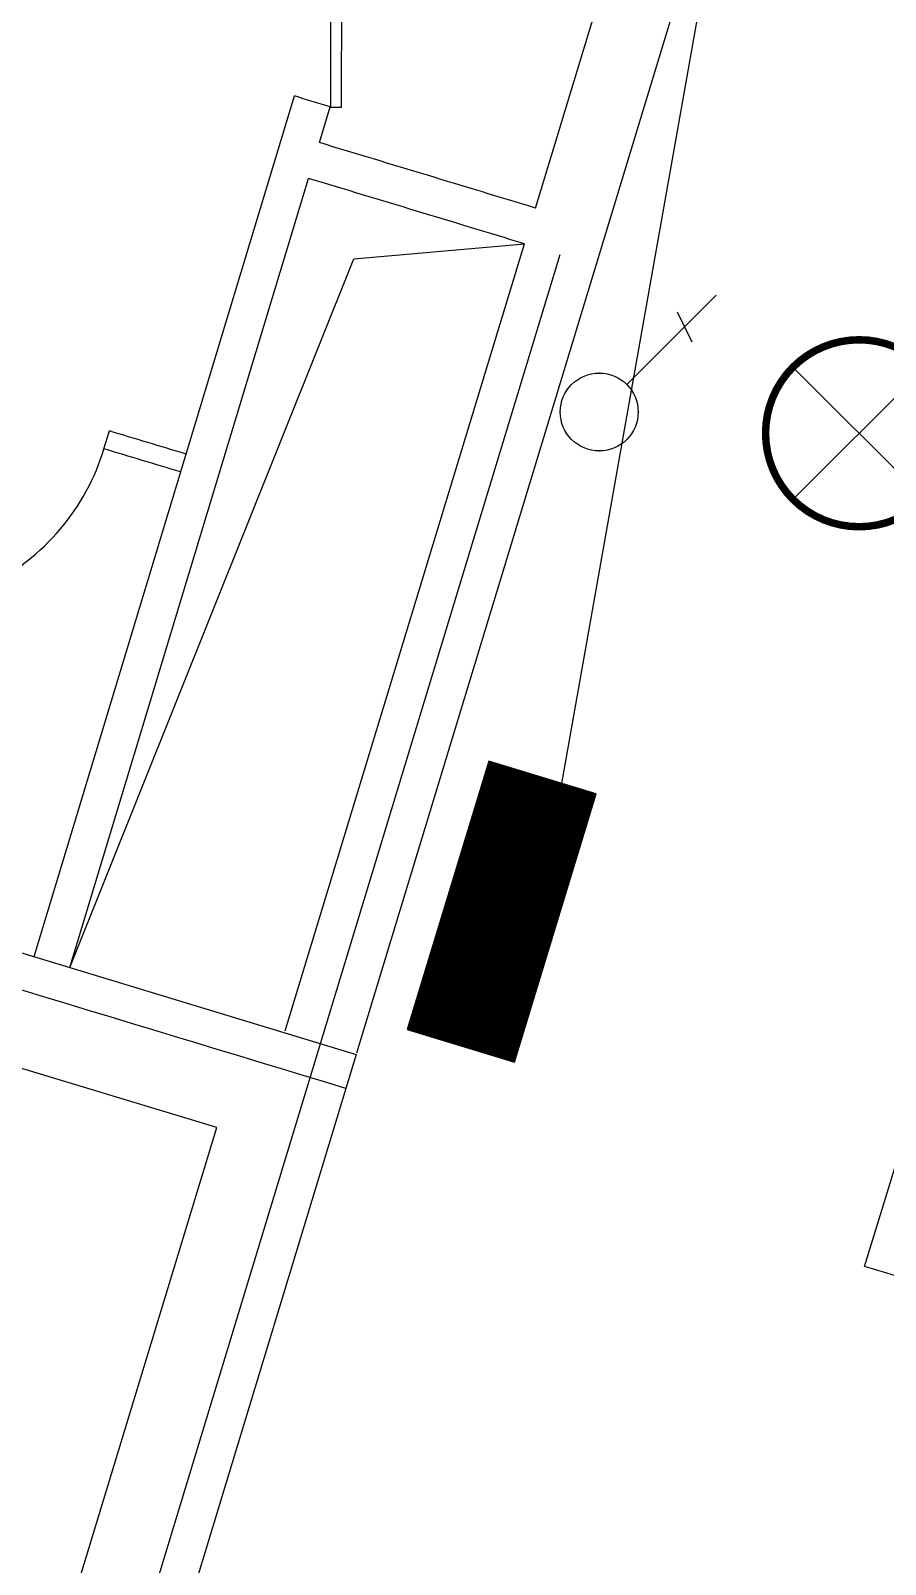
# Model space of a CAD drawing. Extents: x 24221263 to 48466785, y 43033036 to 86624613.
# Drawn here: x 24307524 to 24309808, y 43210719 to 43214820 of the extents above; entities that cross this region are included whole.
import ezdxf

# ---------------------------------------------------------------- set-up
doc = ezdxf.new("R2010")
doc.units = 0
doc.header["$MEASUREMENT"] = 0
doc.layers.get('0').update_dxf_attribs({"linetype": 'CONTINUOUS'})
for name, color, linetype in [('AC-W', 7, 'CONTINUOUS'), ('EQUIP', 3, 'CONTINUOUS'), ('楼控', 1, 'CONTINUOUS'), ('设备-照明', 3, 'CONTINUOUS')]:
    doc.layers.add(name, color=color, linetype=linetype)
doc.styles.add('IDQSTYLE', font='simplex.shx', dxfattribs={"width": 0.7, "bigfont": 'hzfs1.shx'})

# ---------------------------------------------------------------- blocks, each defined once
blk = doc.blocks.new('*X69')
at = {"color": 0}
for p, q in [((-250, 32.8), (-82.8, 200)), ((-250, 68.2), (-118.2, 200)), ((-250, 103.6), (-153.6, 200)), ((-250, 138.9), (-188.9, 200)), ((-250, 174.3), (-224.3, 200)), ((-247.5, 0), (-47.5, 200)), ((-212.1, 0), (-12.1, 200)), ((-176.8, 0), (23.2, 200)), ((-141.4, 0), (58.6, 200)), ((-106.1, 0), (93.9, 200)), ((-70.7, 0), (129.3, 200)), ((-35.4, 0), (164.6, 200)), ((0, 0), (200, 200)), ((35.4, 0), (235.4, 200)), ((70.7, 0), (250, 179.3)), ((106.1, 0), (250, 143.9)), ((141.4, 0), (250, 108.6)), ((176.8, 0), (250, 73.2)), ((212.1, 0), (250, 37.9)), ((247.5, 0), (250, 2.5))]:
    blk.add_line(p, q, dxfattribs=at)
blk = doc.blocks.new('_LINKPT1')
blk.add_line((0, 0), (0, 0))
blk = doc.blocks.new('M_Z3')
for p, q in [((-0.75, 0.6), (-0.75, 0)), ((0.75, 0.6), (-0.75, 0.6)), ((0.75, 0), (0.75, 0.6)), ((-0.75, 0), (0.75, 0))]:
    blk.add_line(p, q)
at = {"const_width": 0.6}
blk.add_lwpolyline([(-0.75, 0.3), (0.75, 0.3)], dxfattribs=at)
at = {"xscale": 0.003, "yscale": 0.003, "zscale": 0.003}
blk.add_blockref('*X69', (0, 0), dxfattribs=at)
for p in [(0, 0.6), (-0.75, 0.3), (0.75, 0.3), (0, 0)]:
    blk.add_blockref('_LINKPT1', p)
at = {"width": 0.8, "flags": 9}
blk.add_attdef('A', (0, 0), '', height=0.00003, dxfattribs=at)
blk = doc.blocks.new('HC001494')
at = {"color": 0, "linetype": 'Continuous'}
for p, q in [((-1.768, 1.768), (1.768, -1.768)), ((1.768, 1.768), (-1.768, -1.768))]:
    blk.add_line(p, q, dxfattribs=at)
at = {"color": 0, "linetype": 'Continuous', "const_width": 0.2}
blk.add_lwpolyline([(1.768, -1.768, 0.198912), (2.5, 0, 0.198912), (1.768, 1.768, 0.198912), (0, 2.5, 0.198912), (-1.768, 1.768, 0.198912), (-2.5, 0, 0.198912), (-1.768, -1.768, 0.198912), (0, -2.5, 0.198912)], format="xyb", close=True, dxfattribs=at)
at = {"color": 0, "style": 'IDQSTYLE', "width": 0.7}
blk.add_attdef('PSFHATT', (4.5, -2.5), '', height=2.5, dxfattribs=at)
blk = doc.blocks.new('HC002297100793')
at = {"color": 0}
for p, q in [((0.737, 1.778), (3.125, 4.167)), ((2.086, 3.722), (2.474, 2.922))]:
    blk.add_line(p, q, dxfattribs=at)
blk.add_circle((0, 1.042), 1.042, dxfattribs=at)
for p in [(0, 2.083), (-1.042, 1.042), (1.042, 1.042), (0, 0)]:
    blk.add_point(p, dxfattribs=at)
at = {"color": 0, "width": 0.7}
blk.add_attdef('PSFHATT', (3.145, 0), '', height=0.025, dxfattribs=at)

msp = doc.modelspace()

# ---------------------------------------------------------------- linework, layer by layer
at = {"layer": 'AC-W', "color": 7}
for p, q in [((24308872.56648, 43214346.01378), (24309483.11403, 43216355.32629)), ((24308872.56648, 43214346.01378), (24309483.11403, 43216355.32629)), ((24308395.24031, 43212087.21764), (24309674.47569, 43216297.18237)), ((24308395.24031, 43212087.21764), (24309674.47569, 43216297.18237)), ((24307532.55053, 43212344.17341), (24308228.43688, 43214645.64991)), ((24307532.55053, 43212344.17341), (24308228.43688, 43214645.64991)), ((24308295.21455, 43214520.9874), (24308324.15698, 43214616.70749)), ((24308295.21455, 43214520.9874), (24308324.15698, 43214616.70749)), ((24307628.23102, 43212315.10003), (24308266.27213, 43214425.2673)), ((24307628.23102, 43212315.10003), (24308266.27213, 43214425.2673)), ((24308203.8795, 43212145.36433), (24308843.49314, 43214250.33337)), ((24308203.8795, 43212145.36433), (24308843.49314, 43214250.33337)), ((24307719.43276, 43213702.14707), (24307733.88164, 43213750.01386)), ((24307719.43276, 43213702.14707), (24307733.88164, 43213750.01386)), ((24309752.31248, 43211515.81464), (24310016.5078, 43212376.16389)), ((24309752.31248, 43211515.81464), (24310016.5078, 43212376.16389)), ((24307542.48248, 43212031.50739), (24307542.49612, 43212031.55249)), ((24307542.48248, 43212031.50739), (24307542.49612, 43212031.55249))]:
    msp.add_line(p, q, dxfattribs=at)
at = {"layer": 'AC-W', "color": 7, "ltscale": 300}
msp.add_line((24306293.50165, 43205514.35154), (24308939.17618, 43214221.26869), dxfattribs=at)
msp.add_line((24306293.50165, 43205514.35154), (24308939.17618, 43214221.26869), dxfattribs=at)
at = {"layer": 'AC-W', "color": 7, "ltscale": 1000}
for p, q in [((24304725.59198, 43213197.0928), (24308393.7993, 43212082.47525)), ((24304725.59198, 43213197.0928), (24308393.7993, 43212082.47525)), ((24308020.97109, 43211887.37026), (24304926.59042, 43212819.82162)), ((24308020.97109, 43211887.37026), (24304926.59042, 43212819.82162)), ((24308393.7993, 43212082.47525), (24306796.48894, 43206825.72549)), ((24308393.7993, 43212082.47525), (24306796.48894, 43206825.72549)), ((24306509.15871, 43206911.9944), (24308020.97109, 43211887.37026)), ((24306509.15871, 43206911.9944), (24308020.97109, 43211887.37026))]:
    msp.add_line(p, q, dxfattribs=at)
at = {"layer": 'AC-W', "color": 7}
msp.add_lwpolyline([(24308324.62275, 43214615.79954), (24308354.62268, 43214615.73611), (24308355.89126, 43215215.73477), (24308325.89133, 43215215.7982)], close=True, dxfattribs=at)
msp.add_lwpolyline([(24308324.62275, 43214615.79954), (24308354.62268, 43214615.73611), (24308355.89126, 43215215.73477), (24308325.89133, 43215215.7982)], close=True, dxfattribs=at)
msp.add_lwpolyline([(24307628.23102, 43212315.10003), (24308387.44197, 43214210.43935), (24308843.49315, 43214250.33337)], dxfattribs=at)
msp.add_lwpolyline([(24307628.23102, 43212315.10003), (24308387.44197, 43214210.43935), (24308843.49315, 43214250.33337)], dxfattribs=at)
at = {"layer": 'AC-W', "color": 7, "ltscale": 300}
for centre, radius, start, end in [((24148883.81275, 42687478.92908), 577222.67138, 64.04798043582, 74.81206888449), ((24200085.69196, 42822314.57016), 421812.04579, 62.5579175751, 76.2830629249), ((24195012.2201, 42883794.05493), 342531.80868, 69.6891016778, 83.6365443873), ((24148883.81275, 42687478.92908), 548222.67138, 73.0876762547, 73.4882846169), ((24148883.81275, 42687478.92908), 548222.67138, 73.0876762547, 73.4882846169)]:
    msp.add_arc(centre, radius, start, end, dxfattribs=at)
at = {"layer": 'AC-W', "color": 7}
for centre, radius, start, end in [((24148883.81275, 42687478.92908), 552922.67138, 69.3538866958, 74.1273722236), ((24148883.81275, 42687478.92908), 552847.67138, 69.3538866958, 74.1251620806), ((24148883.81275, 42687478.92908), 552797.67138, 69.3538962627, 74.1236883053), ((24148883.81275, 42687478.92908), 552722.67138, 69.3538962627, 74.1214771221), ((24148883.81276, 42687478.9291), 550722.67138, 73.171309501, 73.1817132455), ((24148883.81276, 42687478.9291), 550722.67138, 73.171309501, 73.1817132455), ((24148883.81276, 42687478.9291), 550622.67138, 73.1085330773, 73.1713085563), ((24148883.81276, 42687478.9291), 550622.67138, 73.1085330773, 73.1713085563), ((24148883.81276, 42687478.9291), 550522.67138, 73.1085349664, 73.1713076113), ((24148883.81276, 42687478.9291), 550522.67138, 73.1085349664, 73.1713076113), ((24148861.87627, 42687432.92682), 549772.67138, 73.1809230944, 73.2032416854), ((24148861.87627, 42687432.92682), 549772.67138, 73.1809230944, 73.2032416854), ((24307144.93673, 43213875.22015), 600, 295.92498507, 343.45394464), ((24307144.93673, 43213875.22015), 600, 295.92498507, 343.45394464), ((24148861.87627, 42687432.92682), 549722.67138, 73.1809230944, 73.2032416854), ((24148861.87627, 42687432.92682), 549722.67138, 73.1809230944, 73.2032416854), ((24148891.45934, 42687476.6333), 548172.67138, 72.9249776428, 72.9354297836), ((24148891.45934, 42687476.6333), 548172.67138, 72.9249776428, 72.9354297836)]:
    msp.add_arc(centre, radius, start, end, dxfattribs=at)
at = {"layer": '楼控', "color": 1}
msp.add_line((24309937.04934, 43218417.35615), (24308895.21054, 43212540.86228), dxfattribs=at)

# ---------------------------------------------------------------- block references
at = {"layer": 'EQUIP', "xscale": 500, "yscale": 500, "zscale": 500, "rotation": 253.098150724175}
msp.add_blockref('M_Z3', (24308638.99679, 43212507.95667), dxfattribs=at)
at = {"layer": '设备-照明', "xscale": 100, "yscale": 100, "zscale": 100}
for name, p in [('HC002297100793', (24309043.31261, 43213696.37878)), ('HC001494', (24309738.0161, 43213743.66341))]:
    msp.add_blockref(name, p, dxfattribs=at)

doc.saveas('drawing.dxf')
